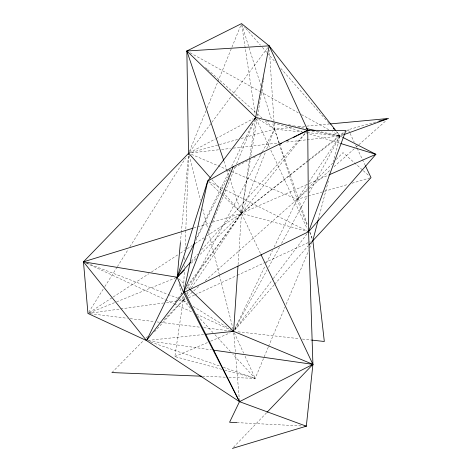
<?xml version="1.0" encoding="UTF-8"?>
<svg xmlns="http://www.w3.org/2000/svg" width="472" height="472" viewBox="0 0 472 472"><rect width="100%" height="100%" fill="white"/><g stroke="black" fill="none" stroke-linecap="round" stroke-linejoin="round"><path stroke-width="0.35" stroke-dasharray="2.36 1.77" d="M221.793 369.316L174.876 356.578L183.177 300.263L183.366 295.118M183.673 287.029L184.251 271.589M184.416 267.176L184.469 265.707M184.688 259.818L184.829 256.143M185.077 249.529L188.658 153.931M238.071 264.621L241.481 213.309L249.422 159.548M180.387 242.75L181.272 233.203M181.342 232.472L188.481 155.4M249.529 158.816L255.322 119.587M191.384 288.014L241.481 213.309L250.343 159.66M250.821 156.757L262.674 84.984M263.152 82.087L263.394 80.635M263.512 79.91L263.872 77.733M318.405 219.173L328.789 179.36M333.238 162.303L340.094 136.001L343.929 133.051M185.797 289.607L241.481 213.309L265.352 152.403M266.692 148.981L274.474 129.133L269.418 50.221M189.52 151.152L205.934 110.908M207.049 108.176L217.616 82.258M217.899 81.579L240.985 24.963M205.214 240.089L206.052 238.041M208.854 231.227L211.373 225.091M212.494 222.365L235.192 167.165M236.596 163.755L254.526 120.136M268.267 347.144L255.204 378.391L226.56 377.228M268.55 346.466L285.023 307.065M286.156 304.351L308.588 250.685M309.726 247.971L311.709 243.216M234.908 328.683L265.205 265.689M266.479 263.034L272.539 250.437M274.132 247.121L297.089 199.373L307.425 184.139M196.317 238.277L229.711 170.25M231.658 166.286L253.375 122.03M195.762 240.602L228.926 175.177M154.444 331.851L183.177 300.263L184.564 297.661M186.647 293.761L188.033 291.153M189.425 288.551L261.978 152.562M262.326 151.907L274.474 129.133L272.061 121.398M234.69 329.397L267.123 269.89M268.533 267.305L279.459 247.251M281.577 243.369L307.307 196.151M309.072 192.918L340.094 136.001L342.861 134.998M88.742 312.204L103.244 289.135M104.808 286.64L116.962 267.311M117.351 266.686L128.325 249.228M129.894 246.732L185.549 158.185M164.079 319.65L183.177 300.263L184.817 297.814M186.871 294.752L189.331 291.077M309.083 181.702L340.094 136.001L336.453 131.375M175.531 301.685L182.127 292.846M187.402 285.772L241.481 213.309L307.278 130.838M189.567 152.013L267.813 47.607M234.956 329.58L272.875 279.188M273.312 278.604L307.26 233.487M234.602 330.229L274.208 284.811M274.692 284.256L308.015 246.036M191.372 261.281L197.727 254.125M201.638 249.723L306.269 131.918M233.463 447.338L266.574 412.764M205.184 280.769L297.089 199.373L307.408 188.865M307.927 188.34L332.695 163.117M336.312 159.436L343.02 152.603L362.785 170.25M111.958 372.561L143.441 340.601M146.019 337.981L147.565 336.412M191.302 263.211L196.01 258.532M200.187 254.373L241.481 213.309L308.381 160.285M178.811 300.87L183.177 300.263L185.378 298.316M187.579 296.363L199.131 286.132M231.368 171.377L297.089 199.373L308.658 189.136M309.207 188.653L330.14 170.132M333.999 166.722L355.487 147.712M356.036 147.223L358.236 145.276M358.791 144.786L386.338 120.419M308.953 159.825L344.713 131.487M206.954 235.829L241.481 213.309L307.608 161.465M308.187 161.011L340.094 136.001L342.047 136.998M346.118 131.369L348.312 129.682L377.954 121.422M89.19 312.653L112.619 297.366M113.233 296.965L148.993 273.636M151.459 272.025L177.973 254.732M180.44 253.122L184.758 250.307M187.225 248.697L192.157 245.481M195.237 243.469L203.869 237.841M189.337 152.851L215.338 138.951M215.987 138.603L253.045 118.796M226.666 171.419L228.625 170.422M229.28 170.091L230.584 169.424M234.507 167.436L250.856 159.141M253.47 157.813L255.429 156.816M259.352 154.822L261.317 153.831M179.047 298.676L183.177 300.263L185.85 299.036M188.523 297.803L194.535 295.029M195.207 294.717L236.649 275.618M237.316 275.312L264.055 262.987M264.721 262.68L310.175 241.729M212.683 222.147L241.481 213.309L308.682 183.809M309.355 183.514L328.842 174.959M174.876 356.578L207.969 342.359M210.671 341.203L230.259 332.789M89.32 312.901L115.882 302.121M116.566 301.844L175.147 278.073M193.721 227.97L209.875 223.008M279.176 143.742L297.089 199.373L323.845 191.496M324.547 191.29L347.787 184.446M352.012 183.201L371.022 177.608M237.605 139.476L188.688 153.193L218.672 149.789M241.151 138.479L274.474 129.133L292.752 127.428M87.957 313.455L119.935 309.024M120.667 308.924L163.548 302.983M166.457 302.582L175.908 301.272M221.598 149.459L230.377 148.462M233.304 148.131L279.383 142.898M286.699 142.066L306.446 139.824M307.178 139.736L340.094 136.001L336.212 131.57M147.984 340.412L203.621 334.518M298.605 126.879L329.314 124.006M202.317 376.237L225.822 377.199M236.891 422.623L301.207 425.933M258.685 119.298L274.474 129.133L302.18 132.036M307.284 132.567L340.094 136.001L332.371 131.712M238.024 331.828L299.454 338.713M302.381 339.038L311.886 340.106M90.14 313.721L127.287 318.281M130.201 318.641L154.238 321.591M157.152 321.951L159.341 322.217M160.067 322.305L200.86 327.314M203.768 327.668L230.719 330.978M148.709 340.878L211.474 349.858M312.051 131.027L340.094 136.001L317.196 130.956M288.569 124.655L292.858 125.599M293.578 125.758L305.744 128.437M224.637 370.089L255.204 378.391L244.88 355.858M221.952 194.653L241.481 213.309L308.582 231.728M266.898 120.861L269.713 121.723M273.223 122.803L302.056 131.653M305.573 132.732L340.023 143.305M150.668 342.011L219.899 366.107M223.362 367.31L255.204 378.391L232.849 354.147M86.901 263.152L167.359 294.168M168.044 294.434L178.363 298.41M191.396 154.35L226.625 169.359M229.339 170.51L230.69 171.088M86.128 263.063L164.887 299.519M165.554 299.826L173.566 303.531M174.233 303.844L192.251 312.181M196.258 314.039L230.967 330.099M209.013 181.702L224.737 189.596M225.392 189.927L307.927 231.398M190.08 52.781L259.612 91.356M260.261 91.71L298.245 112.784M301.466 114.572L329.149 129.93M182.269 296.776L183.177 300.263L188.157 303.337M193.142 306.405L228.649 328.27M363.334 170.74L368.827 175.643M205.479 67.596L207.119 69.065M207.668 69.549L255.311 112.041M257.5 113.994L261.877 117.9M265.164 120.832L274.474 129.133L279.271 143.057M207.704 181.042L221.427 194.151M178.776 278.763L184.576 284.321M187.213 286.852L188.8 288.368M183.177 300.263L191.125 308.889M197.579 315.892L212.978 332.595M214.966 334.748L230.365 351.451M211.934 179.667L241.481 213.309L260.68 253.901M244.455 26.922L245.428 28.031M245.912 28.585L260.479 45.194M262.42 47.406L266.786 52.392M267.276 52.947L275.524 62.357M280.864 68.452L327.474 121.605M327.957 122.159L329.415 123.817M348.312 129.682L354.301 142.332M355.563 144.992L356.826 147.653M357.145 148.32L362.189 158.97M362.502 159.636L365.027 164.958M256.267 118.743L269.577 147.494M270.816 150.167L307.343 229.056M234.242 332.666L243.664 353.209M297.089 199.373L307.331 226.106M309.697 232.271L312.057 238.443M279.512 143.754L307.331 224.489M309.968 232.147L312.128 238.407M223.899 161.058L228.82 175.69M229.758 178.475L241.481 213.309M274.474 129.133L278.952 143.045M241.764 24.302L260.863 85.515M261.96 89.031L271.837 120.69M179.006 284.221L181.543 293.985M189.225 155.335L200.553 200.228M202.712 208.777L207.745 228.725M208.642 232.289L219.25 274.332M219.433 275.046L233.097 329.202M241.764 25.057L255.21 114.501M233.758 332.801L239.434 400.934"/><path stroke-width="0.71" d="M232.448 448.4L306.322 426.198L312.918 364.366L233.634 331.338L237.971 266.09M180.387 242.75L177.195 277.247L146.515 340.566L239.493 401.666L306.322 426.198L304.859 426.122M188.546 154.663L186.859 50.994L241.546 23.6L269.14 45.837L335.545 130.219M223.663 160.362L186.859 50.994L269.14 45.837L255.647 117.41L254.809 119.451M318.222 219.881L312.847 240.496L324.317 341.498L311.886 340.106M267.081 412.233L312.918 364.366L308.582 231.728L345.864 130.573L307.738 130.266L255.647 117.41L186.859 50.994M309.172 130.52L307.738 130.266L233.233 166.669L183.637 292.569L146.515 340.566L87.957 313.455L83.461 261.824L188.688 153.193L210.482 178.015M184.198 291.2L183.637 292.569L239.493 401.666L229.581 422.245L236.891 422.623M178.811 273.943L177.195 277.247L175.832 277.796M254.673 119.392L255.647 117.41L207.704 181.042L177.195 277.247L183.637 292.569L308.582 231.728L375.883 154.309L342.696 137.334M194.765 242.567L177.195 277.247L83.461 261.824L146.515 340.566M184.499 291.383L183.637 292.569L207.704 181.042L233.233 166.669M308.983 244.927L371.022 177.608L365.346 165.625M190.393 262.385L177.195 277.247L179.283 275.164M180.328 274.126L184.511 269.966M280.274 144.202L281.583 143.541M286.811 140.886L288.121 140.219M293.354 137.564L296.623 135.906M297.926 135.246L307.738 130.266L269.14 45.837M260.992 254.567L312.918 364.366L239.493 401.666L184.446 291.731M329.515 174.664L375.883 154.309L340.731 143.517M343.557 134.75L388.539 118.472L330.046 123.941M83.461 261.824L193.018 228.188M378.656 121.227L386.421 119.062M205.816 334.282L233.634 331.338L189.325 288.87M111.958 372.561L201.579 376.208M231.451 331.067L233.634 331.338M213.663 350.171L312.918 364.366M306.458 128.596L315.048 130.484M333.297 128.248L334.27 129.357M307.738 130.266L308.582 231.728"/></g></svg>
